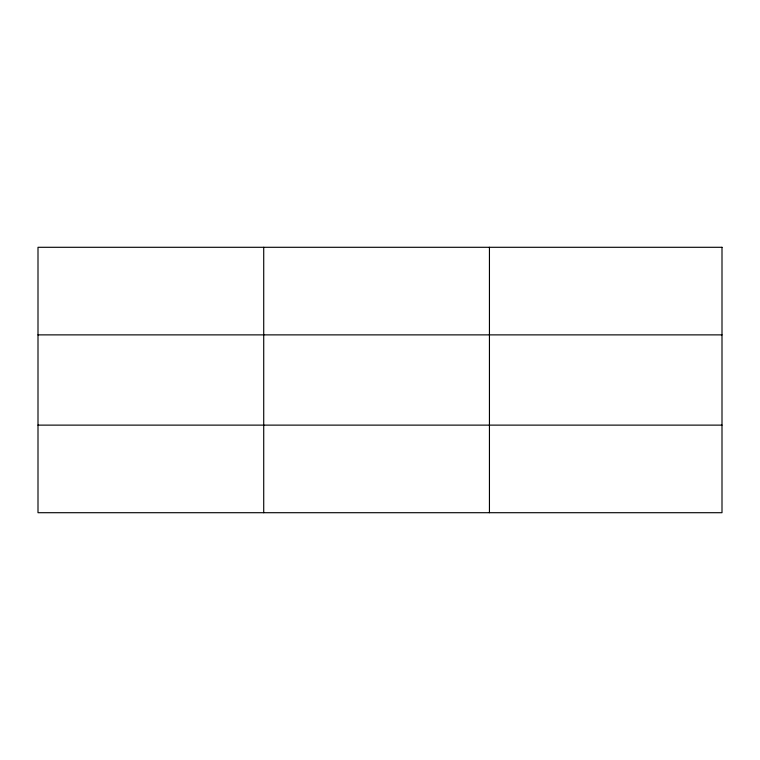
<?xml version="1.0" encoding="UTF-8"?>
<svg xmlns="http://www.w3.org/2000/svg" width="760" height="760" viewBox="0 0 760 760"><rect width="100%" height="100%" fill="white"/><g stroke="black" fill="none" stroke-linecap="round" stroke-linejoin="round"><path stroke-width="1.14" d="M263.72 247.294L263.72 512.706M489.44 247.294L489.44 512.706M38 334.875L722 334.875M38 425.125L722 425.125M722 247.294L722 512.706L38 512.706L38 247.294L722 247.294"/></g></svg>
